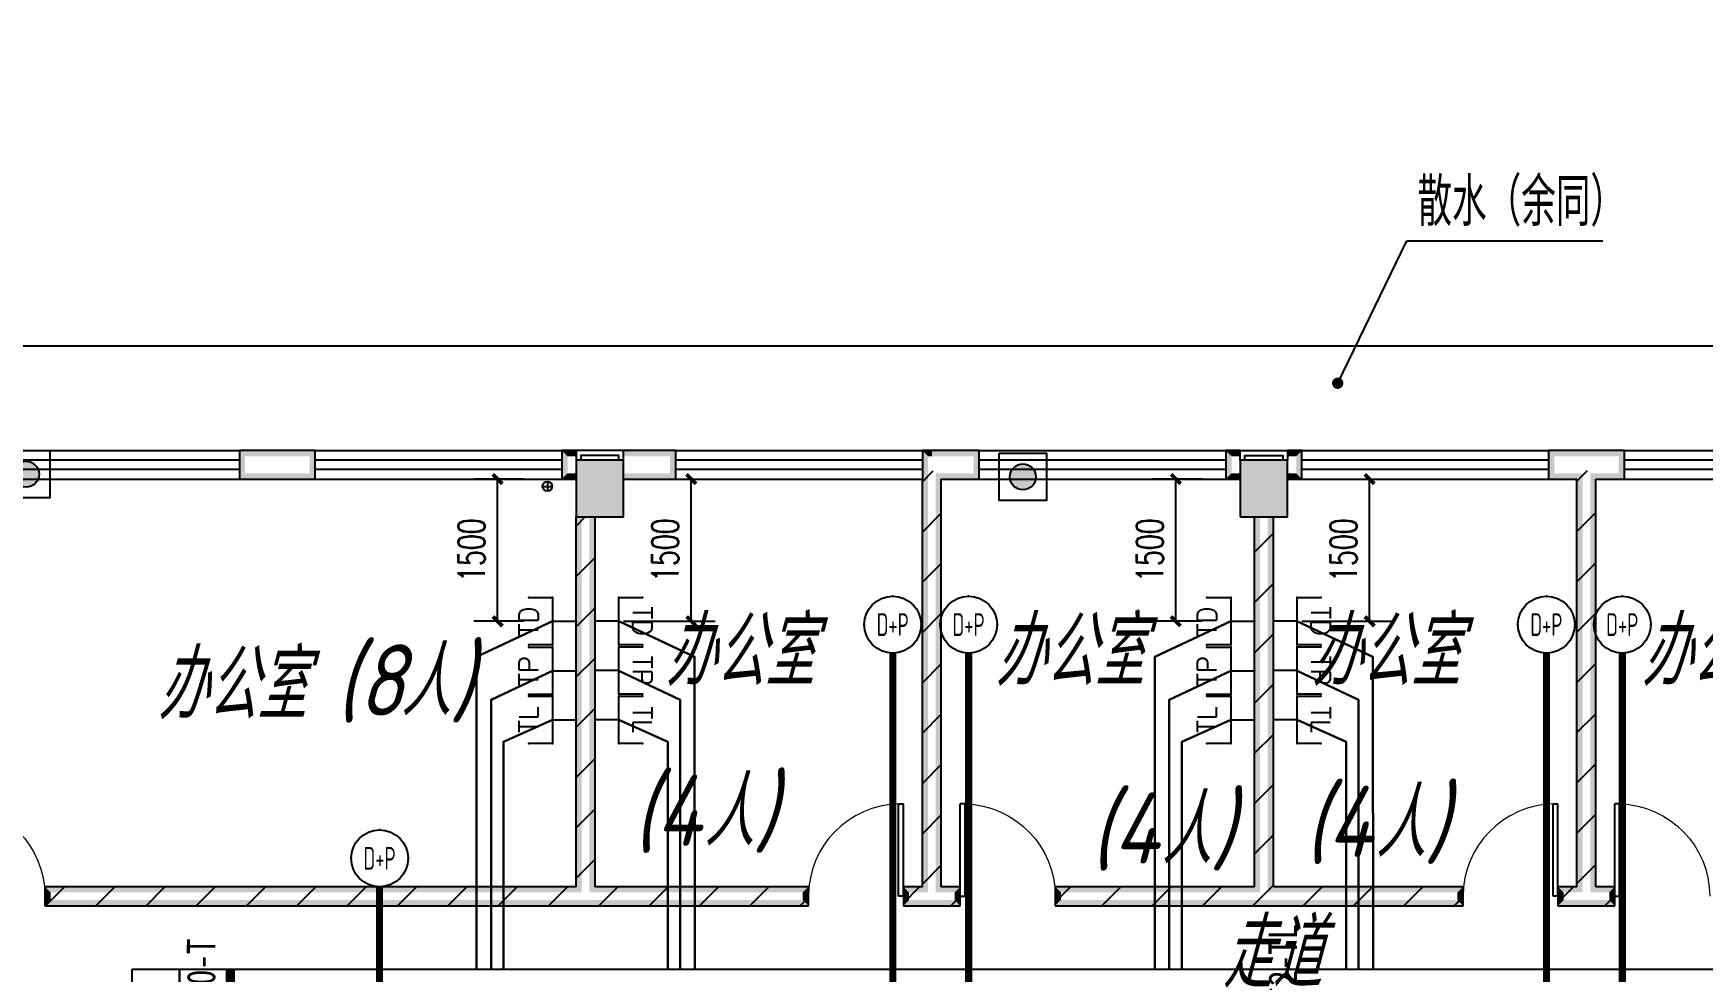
# Model space of a CAD drawing. Extents: x 1241380 to 1952554, y 1012187 to 1766051.
# Drawn here: x 1599344 to 1616940, y 1211726 to 1221621 of the extents above; entities that cross this region are included whole.
import ezdxf
from ezdxf.enums import TextEntityAlignment as Align

# ---------------------------------------------------------------- set-up
doc = ezdxf.new("R2010")
doc.units = 0
for name, color, linetype in [('1-建筑底图', 8, 'Continuous'), ('EQUIP-通讯', 3, 'Continuous'), ('PUB_HATCH', 8, 'Continuous'), ('TEL_DIM', 3, 'Continuous'), ('WIRE-综合布线', 5, 'Continuous'), ('光纤点位', 3, 'Continuous'), ('内网桥架', 1, 'Continuous'), ('填充', 8, 'Continuous'), ('抗震支吊架', 2, 'Continuous'), ('排水', 153, 'Continuous'), ('红机电话', 3, 'Continuous'), ('蓝机电话', 3, 'Continuous')]:
    doc.layers.add(name, color=color, linetype=linetype)
doc.layers.add('内网线路', color=1, linetype='Continuous', lineweight=30)
doc.styles.add('_TCH_DIM', font='SIMPLEX', dxfattribs={"bigfont": 'GBCBIG'})
doc.styles.add('_TEL_ATTDEF', font='GBENOR', dxfattribs={"width": 0.8, "height": 3, "bigfont": 'GBCBIG'})
doc.styles.add('_TEL_DIM', font='SIMPLEX', dxfattribs={"width": 0.8, "height": 3.5, "bigfont": 'HZTXT'})
doc.styles.add('A_DIM_T3', font='SIMPLEX', dxfattribs={"width": 0.7, "bigfont": 'HZ'})
doc.styles.add('kzcad', font='', dxfattribs={"width": 0.8})
doc.styles.get("Standard").update_dxf_attribs({"font": 'gbeitc.shx', "bigfont": 'gbcbig.shx'})
doc.styles.get('kzcad').set_extended_font_data('SimSun')
doc.linetypes.add('JIEDI', pattern='A,1.25,-0.25,0.25,-0.25,0.625,["/",Standard,S=0.6,R=0,X=0,Y=-0.3],0.625,-0.25,0.25,-0.25', length=4)
doc.dimstyles.new('_TCH_ARCH&&100', dxfattribs={"dimtxt": 280, "dimasz": 100, "dimexe": 250, "dimexo": 300, "dimgap": 135, "dimtad": 1, "dimdec": 0, "dimzin": 0, "dimdsep": 46, "dimtxsty": 'A_DIM_T3', "dimblk": 'ARCHTICK', "dimcen": 0.09, "dimclrt": 7, "dimazin": 2, "dimtfac": 1, "dimtdec": 0, "dimtix": 1, "dimtmove": 2, "dimatfit": 3, "dimfxl": 100, "dimtolj": 1, "dimtzin": 0, "dimarcsym": 0})
pattern_1 = [(45, (-636285.87, -718395.4), (-265.16515, 265.16515), [])]

# ---------------------------------------------------------------- blocks, each defined once
blk = doc.blocks.new('ng')
at = {"layer": '排水'}
for p, q in [((345991, 781358), (346091, 781358)), ((346041, 781408), (346041, 781308))]:
    blk.add_line(p, q, dxfattribs=at)
blk.add_circle((346041, 781358), 50, dxfattribs=at)
blk = doc.blocks.new('雨水管')
at = {"layer": '排水'}
blk.add_blockref('ng', (614664, -122908), dxfattribs=at)
blk = doc.blocks.new('xfjyc')
at = {"layer": '填充'}
h = blk.add_hatch(color=1, dxfattribs=at)
h.dxf.hatch_style = 1
edge = h.paths.add_edge_path()
edge.add_arc((250, 250), 137, 0, 360)
blk.add_lwpolyline([(0, 500), (500, 500), (500, 0), (0, 0)], close=True)
at = {"color": 1}
blk.add_circle((250, 250), 137, dxfattribs=at)
blk = doc.blocks.new('xfjyc2')
for p in [(28302, 14101), (38810, 14073)]:
    blk.add_blockref('xfjyc', p)
blk = doc.blocks.new('_FZH')
blk.add_lwpolyline([(-0.5, -0.5), (0.5, -0.5), (0.5, 0.5), (-0.5, 0.5)], close=True)
at = {"layer": 'PUB_HATCH'}
blk.add_solid([(-0.5, -0.5), (0.5, -0.5), (-0.5, 0.5), (0.5, 0.5)], dxfattribs=at)
blk = doc.blocks.new('$WINLIB2D$00000001')
at = {"color": 0}
for points in [[(-0.5, 0.5), (-0.5, -0.5)], [(-0.5, 0.5), (0.5, 0.5)], [(0.5, -0.5), (0.5, 0.5)], [(0.5, 0.1667), (-0.5, 0.1667)], [(0.5, -0.1667), (-0.5, -0.1667)], [(-0.5, -0.5), (0.5, -0.5)]]:
    blk.add_lwpolyline(points, dxfattribs=at)
blk = doc.blocks.new('$DorLib2D$00000001')
at = {"color": 0}
for p, q in [((0.45, 0.975), (0.5, 0.975)), ((0.45, 0), (0.45, 0.975)), ((0.5, 0), (0.5, 0.975)), ((0.5, 0), (0.45, 0))]:
    blk.add_line(p, q, dxfattribs=at)
at = {"color": 0, "lineweight": 13}
blk.add_arc((0.475, 0), 0.975, 91.4693, 180, dxfattribs=at)
blk = doc.blocks.new('1-一层建筑底图')
at = {"layer": '1-建筑底图'}
for points in [[(31550, 14550), (30750, 14550), (30810, 14490), (31490, 14490)], [(30750, 14550), (30750, 14250), (30810, 14310), (30810, 14490)], [(31550, 14250), (31550, 14550), (31490, 14490), (31490, 14310)], [(34300, 14550), (34150, 14550), (34210, 14490), (34300, 14490)], [(34150, 14550), (34150, 14250), (34210, 14310), (34210, 14490)], [(34800, 14450), (34300, 14450), (34360, 14390), (34740, 14390)], [(34300, 14450), (34300, 13850), (34360, 13910), (34360, 14390)], [(34800, 13850), (34800, 14450), (34740, 14390), (34740, 13910)], [(35350, 14550), (34800, 14550), (34800, 14490), (35290, 14490)], [(35350, 14250), (35350, 14550), (35290, 14490), (35290, 14310)], [(38050, 14550), (37950, 14550), (38010, 14490), (38050, 14490)], [(37950, 14550), (37950, 14250), (38010, 14310), (38010, 14490)], [(38550, 14550), (38050, 14550), (38050, 14490), (38490, 14490)], [(38550, 14250), (38550, 14550), (38490, 14490), (38490, 14310)], [(41300, 14550), (41150, 14550), (41210, 14490), (41300, 14490)], [(41150, 14550), (41150, 14250), (41210, 14310), (41210, 14490)], [(41800, 14450), (41300, 14450), (41360, 14390), (41740, 14390)], [(41300, 14450), (41300, 13850), (41360, 13910), (41360, 14390)], [(41800, 13850), (41800, 14450), (41740, 14390), (41740, 13910)], [(41951, 14550), (41800, 14550), (41800, 14490), (41891, 14490)], [(41951, 14250), (41951, 14550), (41891, 14490), (41891, 14310)], [(44950, 14550), (44551, 14550), (44611, 14490), (44950, 14490)], [(44551, 14550), (44551, 14250), (44611, 14310), (44611, 14490)], [(45351, 14550), (44950, 14550), (44950, 14490), (45291, 14490)], [(45351, 14250), (45351, 14550), (45291, 14490), (45291, 14310)], [(30750, 14250), (31550, 14250), (31490, 14310), (30810, 14310)], [(34150, 14250), (34300, 14250), (34300, 14310), (34210, 14310)], [(34800, 14250), (35350, 14250), (35290, 14310), (34800, 14310)], [(37950, 9950), (37950, 14250), (38010, 14310), (38010, 9890)], [(38150, 14250), (38550, 14250), (38490, 14310), (38090, 14310)], [(38150, 9950), (38150, 14250), (38090, 14310), (38090, 9890)], [(41150, 14250), (41300, 14250), (41300, 14310), (41210, 14310)], [(41800, 14250), (41951, 14250), (41891, 14310), (41800, 14310)], [(44551, 14250), (44850, 14250), (44910, 14310), (44611, 14310)], [(44850, 9950), (44850, 14250), (44910, 14310), (44910, 9890)], [(45050, 14250), (45351, 14250), (45291, 14310), (44990, 14310)], [(45050, 9950), (45050, 14250), (44990, 14310), (44990, 9890)], [(34360, 13850), (34300, 13850), (34300, 14250), (34300, 9950), (34360, 9890)], [(34300, 13850), (34800, 13850), (34740, 13910), (34360, 13910)], [(41300, 13850), (41800, 13850), (41740, 13910), (41360, 13910)], [(34500, 13850), (34440, 13850), (34440, 9890), (34500, 9950)], [(41510, 13850), (41450, 13850), (41450, 9950), (41510, 9890)], [(41650, 13850), (41590, 13850), (41590, 9890), (41650, 9950)], [(34300, 9950), (28700, 9950), (28760, 9890), (34360, 9890)], [(28700, 9950), (28700, 9750), (28760, 9810), (28760, 9890)], [(36750, 9950), (34500, 9950), (34440, 9890), (36690, 9890)], [(36750, 9750), (36750, 9950), (36690, 9890), (36690, 9810)], [(37950, 9950), (37750, 9950), (37810, 9890), (38010, 9890)], [(37750, 9950), (37750, 9750), (37810, 9810), (37810, 9890)], [(38350, 9950), (38150, 9950), (38090, 9890), (38290, 9890)], [(38350, 9750), (38350, 9950), (38290, 9890), (38290, 9810)], [(41450, 9950), (39350, 9950), (39410, 9890), (41510, 9890)], [(39350, 9950), (39350, 9750), (39410, 9810), (39410, 9890)], [(43650, 9950), (41650, 9950), (41590, 9890), (43590, 9890)], [(43650, 9750), (43650, 9950), (43590, 9890), (43590, 9810)], [(44850, 9950), (44650, 9950), (44710, 9890), (44910, 9890)], [(44650, 9950), (44650, 9750), (44710, 9810), (44710, 9890)], [(45250, 9950), (45050, 9950), (44990, 9890), (45190, 9890)], [(45250, 9750), (45250, 9950), (45190, 9890), (45190, 9810)], [(28700, 9750), (34400, 9750), (34400, 9810), (28760, 9810)], [(34400, 9750), (36750, 9750), (36690, 9810), (34400, 9810)], [(37750, 9750), (38050, 9750), (38050, 9810), (37810, 9810)], [(38050, 9750), (38350, 9750), (38290, 9810), (38050, 9810)], [(39350, 9750), (41550, 9750), (41550, 9810), (39410, 9810)], [(41550, 9750), (43650, 9750), (43590, 9810), (41550, 9810)], [(44650, 9750), (44950, 9750), (44950, 9810), (44710, 9810)], [(44950, 9750), (45250, 9750), (45190, 9810), (44950, 9810)]]:
    blk.add_hatch(color=8, dxfattribs=at).paths.add_polyline_path(points)
h = blk.add_hatch(dxfattribs=at)
h.set_pattern_fill('普通砖', color=8, scale=150, style=0)
h.set_pattern_definition(pattern_1)
h.paths.add_polyline_path([(38050, 9883), (38090, 9890), (38150, 9950), (38150, 14250), (38050, 14350), (37950, 14250), (37950, 9950), (38010, 9890)])
h = blk.add_hatch(dxfattribs=at)
h.set_pattern_fill('普通砖', color=8, scale=150, style=0)
h.set_pattern_definition(pattern_1)
h.paths.add_polyline_path([(44950, 9883), (44990, 9890), (45050, 9950), (45050, 14250), (44950, 14350), (44850, 14250), (44850, 9950), (44910, 9890)])
h = blk.add_hatch(dxfattribs=at)
h.set_pattern_fill('普通砖', color=8, scale=150, style=0)
h.set_pattern_definition(pattern_1)
h.paths.add_polyline_path([(34500, 13850), (34300, 13850), (34300, 14250), (34300, 9950), (34360, 9890), (34400, 9883), (34440, 9890), (34500, 9950)])
h = blk.add_hatch(dxfattribs=at)
h.set_pattern_fill('普通砖', color=8, scale=150, style=0)
h.set_pattern_definition(pattern_1)
h.paths.add_polyline_path([(41650, 13850), (41450, 13850), (41450, 9950), (41510, 9890), (41550, 9883), (41590, 9890), (41650, 9950)])
h = blk.add_hatch(dxfattribs=at)
h.set_pattern_fill('普通砖', color=8, scale=150, style=0)
h.set_pattern_definition(pattern_1)
h.paths.add_polyline_path([(34360, 9890), (34300, 9950), (28700, 9950), (28700, 9750), (34400, 9750), (34400, 9883)])
h = blk.add_hatch(dxfattribs=at)
h.set_pattern_fill('普通砖', color=8, scale=150, style=0)
h.set_pattern_definition(pattern_1)
h.paths.add_polyline_path([(34400, 9883), (34400, 9750), (36750, 9750), (36750, 9950), (34500, 9950), (34440, 9890)])
h = blk.add_hatch(dxfattribs=at)
h.set_pattern_fill('普通砖', color=8, scale=150, style=0)
h.set_pattern_definition(pattern_1)
h.paths.add_polyline_path([(38010, 9890), (37950, 9950), (37750, 9950), (37750, 9750), (38050, 9750), (38050, 9883)])
h = blk.add_hatch(dxfattribs=at)
h.set_pattern_fill('普通砖', color=8, scale=150, style=0)
h.set_pattern_definition(pattern_1)
h.paths.add_polyline_path([(38050, 9883), (38050, 9750), (38350, 9750), (38350, 9950), (38150, 9950), (38090, 9890)])
h = blk.add_hatch(dxfattribs=at)
h.set_pattern_fill('普通砖', color=8, scale=150, style=0)
h.set_pattern_definition(pattern_1)
h.paths.add_polyline_path([(41510, 9890), (41450, 9950), (39350, 9950), (39350, 9750), (41550, 9750), (41550, 9883)])
h = blk.add_hatch(dxfattribs=at)
h.set_pattern_fill('普通砖', color=8, scale=150, style=0)
h.set_pattern_definition(pattern_1)
h.paths.add_polyline_path([(41550, 9883), (41550, 9750), (43650, 9750), (43650, 9950), (41650, 9950), (41590, 9890)])
h = blk.add_hatch(dxfattribs=at)
h.set_pattern_fill('普通砖', color=8, scale=150, style=0)
h.set_pattern_definition(pattern_1)
h.paths.add_polyline_path([(44910, 9890), (44850, 9950), (44650, 9950), (44650, 9750), (44950, 9750), (44950, 9883)])
h = blk.add_hatch(dxfattribs=at)
h.set_pattern_fill('普通砖', color=8, scale=150, style=0)
h.set_pattern_definition(pattern_1)
h.paths.add_polyline_path([(44950, 9883), (44950, 9750), (45250, 9750), (45250, 9950), (45050, 9950), (44990, 9890)])
at = {"layer": '1-建筑底图', "color": 8}
for p, q in [((42328, 15261), (43058, 16762)), ((43058, 16762), (45122, 16762)), ((31550, 14550), (30750, 14550)), ((30750, 14550), (30750, 14250)), ((31550, 14250), (31550, 14550)), ((34300, 14550), (34150, 14550)), ((34150, 14550), (34150, 14250)), ((35350, 14550), (34800, 14550)), ((35350, 14250), (35350, 14550)), ((38050, 14550), (37950, 14550)), ((37950, 14550), (37950, 14250)), ((38550, 14550), (38050, 14550)), ((38550, 14250), (38550, 14550)), ((41300, 14550), (41150, 14550)), ((41150, 14550), (41150, 14250)), ((41951, 14550), (41800, 14550)), ((41951, 14250), (41951, 14550)), ((44950, 14550), (44551, 14550)), ((44551, 14550), (44551, 14250)), ((45351, 14550), (44950, 14550)), ((45351, 14250), (45351, 14550)), ((30750, 14250), (31550, 14250)), ((34150, 14250), (34300, 14250)), ((34800, 14250), (35350, 14250)), ((37950, 9950), (37950, 14250)), ((38150, 14250), (38550, 14250)), ((38150, 9950), (38150, 14250)), ((41150, 14250), (41300, 14250)), ((41800, 14250), (41951, 14250)), ((44551, 14250), (44850, 14250)), ((44850, 9950), (44850, 14250)), ((45050, 14250), (45351, 14250)), ((45050, 9950), (45050, 14250)), ((34300, 9950), (34300, 13850)), ((34500, 9950), (34500, 13850)), ((41450, 9950), (41450, 13850)), ((41650, 9950), (41650, 13850)), ((34300, 9950), (28700, 9950)), ((28700, 9950), (28700, 9750)), ((36750, 9950), (34500, 9950)), ((36750, 9750), (36750, 9950)), ((37950, 9950), (37750, 9950)), ((37750, 9950), (37750, 9750)), ((38350, 9950), (38150, 9950)), ((38350, 9750), (38350, 9950)), ((41450, 9950), (39350, 9950)), ((39350, 9950), (39350, 9750)), ((43650, 9950), (41650, 9950)), ((43650, 9750), (43650, 9950)), ((44850, 9950), (44650, 9950)), ((44650, 9950), (44650, 9750)), ((45250, 9950), (45050, 9950)), ((45250, 9750), (45250, 9950)), ((28700, 9750), (34400, 9750)), ((34400, 9750), (36750, 9750)), ((37750, 9750), (38050, 9750)), ((38050, 9750), (38350, 9750)), ((39350, 9750), (41550, 9750)), ((41550, 9750), (43650, 9750)), ((44650, 9750), (44950, 9750)), ((44950, 9750), (45250, 9750))]:
    blk.add_line(p, q, dxfattribs=at)
for points in [[(56600, 15650), (26100, 15650), (26100, 13650), (15000, 13650), (15000, 18950)], [(34800, 14450), (34800, 14550), (34300, 14550), (34300, 14450)], [(34750, 14450), (34750, 14500), (34350, 14500), (34350, 14450)], [(41300, 14450), (41300, 14550), (41800, 14550), (41800, 14450)], [(41350, 14450), (41350, 14500), (41750, 14500), (41750, 14450)]]:
    blk.add_lwpolyline(points, dxfattribs=at)
at = {"layer": '1-建筑底图', "color": 8, "const_width": 60}
blk.add_lwpolyline([(42315, 15234, 1), (42342, 15287, 1)], format="xyb", close=True, dxfattribs=at)
at = {"layer": '1-建筑底图', "color": 8}
for name, p in [('雨水管', (-926708, -644277)), ('xfjyc2', (-50, -50))]:
    blk.add_blockref(name, p, dxfattribs=at)
for name, p, xscale, yscale, zscale in [('$WINLIB2D$00000001', (29450, 14400), 2600, -300, 2600), ('$WINLIB2D$00000001', (32850, 14400), 2600, -300, 2600), ('$WINLIB2D$00000001', (36650, 14400), 2600, -300, 2600), ('$WINLIB2D$00000001', (43251, 14400), 2600, -300, 2600), ('$WINLIB2D$00000001', (46651, 14400), 2600, -300, 2600), ('$DorLib2D$00000001', (28200, 9850), -1000, 1000, -1000), ('$DorLib2D$00000001', (37250, 9850), 1000, 1000, 1000), ('$DorLib2D$00000001', (38850, 9850), -1000, 1000, -1000), ('$DorLib2D$00000001', (44150, 9850), 1000, 1000, 1000), ('$DorLib2D$00000001', (45750, 9850), -1000, 1000, -1000)]:
    blk.add_blockref(name, p, dxfattribs=dict(at, xscale=xscale, yscale=yscale, zscale=zscale))
for name, p, xscale, yscale, zscale, rotation in [('_FZH', (34550, 14150), 499.999999802676, 599.9999999281717, 599.9999999281717, 2.893492249141453e-08), ('$WINLIB2D$00000001', (39850, 14400), 2600, -300, 2600, 359.9999999999754), ('_FZH', (41550, 14150), 499.9999999662396, 600.0000001620501, 600.0000001620501, 359.999999998039)]:
    blk.add_blockref(name, p, dxfattribs=dict(at, xscale=xscale, yscale=yscale, zscale=zscale, rotation=rotation))
at = {"layer": '1-建筑底图', "color": 8, "style": '_TCH_DIM'}
blk.add_text('散水（余同）', height=506.4, dxfattribs=at).set_placement((43169, 16920))
at = {"layer": '1-建筑底图', "color": 8}
for s, height, p in [('办公室', 723.4, (35238, 12071)), ('办公室', 723.4, (38715, 12071)), ('办公室', 723.4, (42047, 12071)), ('办公室', 723.4, (45525, 12071)), ('办公室', 723.4, (29884, 11719)), ('(8', 750, (31760, 11755)), ('人', 723, (32447, 11755)), (')', 750, (32974, 11755)), ('(4', 750, (34894, 10381)), ('人', 723, (35644, 10381)), (')', 750, (36171, 10381)), ('(4', 750, (41972, 10264)), (')', 750, (43249, 10264)), ('(4', 750, (39715, 10194)), ('人', 723, (40465, 10194)), (')', 750, (40992, 10194)), ('人', 723, (42722, 10264)), ('走道', 723.4, (41110, 8888))]:
    blk.add_text(s, height=height, dxfattribs=at).set_placement(p)
blk = doc.blocks.new('$equip_U$00000080(win7-PC-wzy)')
blk.add_circle((0, 0.5), 0.5)
for p in [(0, 0.999), (-0.5, 0.5), (0.5, 0.5)]:
    blk.add_point(p)
at = {"color": 7, "style": '_TEL_DIM', "width": 0.7}
blk.add_attdef('$TEXT$', text='', height=0.4, dxfattribs=at).set_placement((0, 0.5), align=Align.MIDDLE_CENTER)
at = {"color": 7, "style": '_TEL_DIM', "flags": 1}
for tag in ['A', 'REMARK']:
    blk.add_attdef(tag, text='', height=0.00002, dxfattribs=at).set_placement((0, 0), align=Align.MIDDLE_CENTER)
blk = doc.blocks.new('$equip$00001867')
for p, q in [((-0.5, 0.499), (-0.5, 0.999)), ((0.5, 0.999), (0.5, 0.499)), ((0.5, 0.499), (-0.5, 0.499)), ((0, 0.5), (0, 0))]:
    blk.add_line(p, q)
for p in [(-0.5, 0.999), (0.5, 0.999), (-0.5, 0.499), (0.5, 0.499), (0, 0)]:
    blk.add_point(p)
at = {"color": 7, "style": '_TEL_DIM'}
blk.add_attdef('$TEXT$', text='', height=0.4, dxfattribs=at).set_placement((0, 0.999), align=Align.MIDDLE_CENTER)
at = {"color": 7, "style": '_TEL_DIM', "flags": 1}
blk.add_attdef('A', text='', height=0.00002, dxfattribs=at).set_placement((0, 0), align=Align.MIDDLE_CENTER)
blk = doc.blocks.new('$equip$00002670')
for p, q in [((-0.5, 0.499), (-0.5, 0.999)), ((0.5, 0.999), (0.5, 0.499)), ((0.5, 0.499), (-0.5, 0.499)), ((0, 0.5), (0, 0))]:
    blk.add_line(p, q)
for p in [(-0.5, 0.999), (0.5, 0.999), (-0.5, 0.499), (0.5, 0.499), (0, 0)]:
    blk.add_point(p)
at = {"color": 7, "style": '_TEL_DIM'}
blk.add_attdef('$TEXT$', text='', height=0.4, dxfattribs=at).set_placement((0, 0.999), align=Align.MIDDLE_CENTER)
at = {"color": 7, "style": '_TEL_DIM', "flags": 1}
blk.add_attdef('A', text='', height=0.000025, dxfattribs=at).set_placement((0, 0), align=Align.MIDDLE_CENTER)
blk = doc.blocks.new('_ArchTick')
at = {"color": 0, "linetype": 'ByBlock', "const_width": 0.4}
blk.add_lwpolyline([(-0.5, -0.5), (0.5, 0.5)], dxfattribs=at)
blk = doc.blocks.new('*D215')
at = {"layer": 'Defpoints', "color": 0, "transparency": 16777216}
for p in [(48281, 239467), (49295, 239467), (48281, 237967)]:
    blk.add_point(p, dxfattribs=at)
at = {"layer": 'TEL_DIM', "color": 0, "lineweight": -2, "transparency": 16777216}
for p, q in [((48581, 239467), (49545, 239467)), ((49295, 237967), (49295, 239467)), ((48581, 237967), (49545, 237967))]:
    blk.add_line(p, q, dxfattribs=at)
at = {"layer": 'TEL_DIM', "color": 0, "lineweight": -2, "transparency": 16777216, "xscale": 100, "yscale": 100, "zscale": 100}
for p, rotation in [((49295, 239467), 90), ((49295, 237967), 270)]:
    blk.add_blockref('_ArchTick', p, dxfattribs=dict(at, rotation=rotation))
at = {"layer": 'TEL_DIM', "color": 7, "transparency": 16777216, "insert": (49020, 238717), "char_height": 280, "attachment_point": 5, "rotation": 90, "style": 'A_DIM_T3'}
blk.add_mtext('\\A1;1500', dxfattribs=at)
blk = doc.blocks.new('*D216')
at = {"layer": 'Defpoints', "color": 0, "transparency": 16777216}
for p in [(47253, 239467), (47831, 239467), (47831, 237967)]:
    blk.add_point(p, dxfattribs=at)
at = {"layer": 'TEL_DIM', "color": 0, "lineweight": -2, "transparency": 16777216}
for p, q in [((47531, 239467), (47003, 239467)), ((47253, 237967), (47253, 239467)), ((47531, 237967), (47003, 237967))]:
    blk.add_line(p, q, dxfattribs=at)
at = {"layer": 'TEL_DIM', "color": 0, "lineweight": -2, "transparency": 16777216, "xscale": 100, "yscale": 100, "zscale": 100}
for p, rotation in [((47253, 239467), 90), ((47253, 237967), 270)]:
    blk.add_blockref('_ArchTick', p, dxfattribs=dict(at, rotation=rotation))
at = {"layer": 'TEL_DIM', "color": 7, "transparency": 16777216, "insert": (46978, 238717), "char_height": 280, "attachment_point": 5, "rotation": 90, "style": 'A_DIM_T3'}
blk.add_mtext('\\A1;1500', dxfattribs=at)
blk = doc.blocks.new('*D217')
at = {"layer": 'Defpoints', "color": 0, "transparency": 16777216}
for p in [(41131, 239467), (42145, 239467), (41131, 237967)]:
    blk.add_point(p, dxfattribs=at)
at = {"layer": 'TEL_DIM', "color": 0, "lineweight": -2, "transparency": 16777216}
for p, q in [((41431, 239467), (42395, 239467)), ((42145, 237967), (42145, 239467)), ((41431, 237967), (42395, 237967))]:
    blk.add_line(p, q, dxfattribs=at)
at = {"layer": 'TEL_DIM', "color": 0, "lineweight": -2, "transparency": 16777216, "xscale": 100, "yscale": 100, "zscale": 100}
for p, rotation in [((42145, 239467), 90), ((42145, 237967), 270)]:
    blk.add_blockref('_ArchTick', p, dxfattribs=dict(at, rotation=rotation))
at = {"layer": 'TEL_DIM', "color": 7, "transparency": 16777216, "insert": (41870, 238717), "char_height": 280, "attachment_point": 5, "rotation": 90, "style": 'A_DIM_T3'}
blk.add_mtext('\\A1;1500', dxfattribs=at)
blk = doc.blocks.new('*D218')
at = {"layer": 'Defpoints', "color": 0, "transparency": 16777216}
for p in [(40103, 239467), (40681, 239467), (40681, 237967)]:
    blk.add_point(p, dxfattribs=at)
at = {"layer": 'TEL_DIM', "color": 0, "lineweight": -2, "transparency": 16777216}
for p, q in [((40381, 239467), (39853, 239467)), ((40103, 237967), (40103, 239467)), ((40381, 237967), (39853, 237967))]:
    blk.add_line(p, q, dxfattribs=at)
at = {"layer": 'TEL_DIM', "color": 0, "lineweight": -2, "transparency": 16777216, "xscale": 100, "yscale": 100, "zscale": 100}
for p, rotation in [((40103, 239467), 90), ((40103, 237967), 270)]:
    blk.add_blockref('_ArchTick', p, dxfattribs=dict(at, rotation=rotation))
at = {"layer": 'TEL_DIM', "color": 7, "transparency": 16777216, "insert": (39828, 238717), "char_height": 280, "attachment_point": 5, "rotation": 90, "style": 'A_DIM_T3'}
blk.add_mtext('\\A1;1500', dxfattribs=at)
blk = doc.blocks.new('A$C4A9128F6')
at = {"layer": '内网桥架'}
for p, q in [((-37279.1, -75614.7), (-37279.1, -75114.7)), ((-37279.1, -75114.7), (-36779.1, -75114.7)), ((-36779.1, -75114.7), (-36779.1, -75314.7)), ((-36779.1, -75314.7), (-36779.1, -75114.7)), ((-36779.1, -75114.7), (-9471.5, -75114.7))]:
    blk.add_line(p, q, dxfattribs=at)
at = {"layer": '内网线路'}
for points in [[(-32849.3, -71446.7), (-33649.4, -71820.8), (-33649.4, -75114.7)], [(-32150.6, -71446.7), (-31350.3, -71820.4), (-31348.4, -75114.7)], [(-25699.3, -71446.7), (-26499.4, -71820.8), (-26499.4, -75114.7)], [(-25000.6, -71446.7), (-24200.3, -71820.4), (-24198.4, -75114.7)], [(-32849.3, -71970.3), (-33496.4, -72274.2), (-33496.4, -75114.7)], [(-32150.3, -71970.3), (-31503.1, -72273.9), (-31503.1, -75114.7)], [(-25699.3, -71970.3), (-26346.4, -72274.2), (-26346.4, -75114.7)], [(-25000.3, -71970.3), (-24353.1, -72273.9), (-24353.1, -75114.7)], [(-32849.3, -72485), (-33365.3, -72717.2), (-33365.3, -75114.7)], [(-32150.1, -72485), (-31633.9, -72716.9), (-31633.9, -75114.7)], [(-25699.3, -72485), (-26215.3, -72717.2), (-26215.3, -75114.7)], [(-25000.1, -72485), (-24483.9, -72716.9), (-24483.9, -75114.7)]]:
    blk.add_lwpolyline(points, dxfattribs=at)
at = {"layer": '光纤点位', "xscale": 500, "yscale": 500, "zscale": 500}
for p, rotation in [((-32599.8, -71446.7), 90), ((-32399.8, -71446.7), 270), ((-25449.8, -71446.7), 90), ((-25249.8, -71446.7), 270)]:
    blk.add_blockref('$equip$00002670', p, dxfattribs=dict(at, rotation=rotation)).add_auto_attribs({'$TEXT$': 'TD'})
at = {"layer": '红机电话', "xscale": 500, "yscale": 500, "zscale": 500}
for p, rotation in [((-32599.8, -71970.3), 90), ((-32399.8, -71966.7), 270), ((-25449.8, -71970.3), 90), ((-25249.8, -71966.7), 270)]:
    blk.add_blockref('$equip$00001867', p, dxfattribs=dict(at, rotation=rotation)).add_auto_attribs({'$TEXT$': 'TP'})
at = {"layer": '蓝机电话', "xscale": 500, "yscale": 500, "zscale": 500}
for p, rotation in [((-32599.8, -72485), 90), ((-32399.8, -72485), 270), ((-25449.8, -72485), 90), ((-25249.8, -72485), 270)]:
    blk.add_blockref('$equip$00001867', p, dxfattribs=dict(at, rotation=rotation)).add_auto_attribs({'$TEXT$': 'TL'})
at = {"layer": 'TEL_DIM'}
for p1, p2, distance, picture, middle in [((-32849.3, -71446.7), (-32849.3, -69946.7), 578.5, '*D218', (-33702.8, -70696.7)), ((-32399.8, -71446.7), (-32399.8, -69946.7), -1014, '*D217', (-31660.9, -70696.7)), ((-25699.3, -71446.7), (-25699.3, -69946.7), 578.5, '*D216', (-26552.8, -70696.7)), ((-25249.8, -71446.7), (-25249.8, -69946.7), -1014, '*D215', (-24510.9, -70696.7))]:
    dim = blk.add_aligned_dim(p1=p1, p2=p2, distance=distance, dimstyle='_TCH_ARCH&&100', dxfattribs=at)
    dim.commit()
    dim.dimension.update_dxf_attribs({"geometry": picture, "text_midpoint": middle, "insert": (-73530.4, -309413.6)})

msp = doc.modelspace()

# ---------------------------------------------------------------- linework, layer by layer
at = {"layer": 'WIRE-综合布线', "linetype": 'Continuous', "const_width": 75}
for points in [[(1608402.9, 1211120.5), (1608402.8, 1215086.1)], [(1609202.9, 1211120.5), (1609202.8, 1215086.1)], [(1615293.6, 1211120.5), (1615293.5, 1215086.1)], [(1616093.6, 1211120.5), (1616093.5, 1215086.1)]]:
    msp.add_lwpolyline(points, dxfattribs=at)
at = {"layer": 'WIRE-综合布线', "const_width": 75}
msp.add_lwpolyline([(1602993.5, 1210868.6), (1602993.5, 1212621.1)], dxfattribs=at)
at = {"layer": '抗震支吊架', "color": 2, "const_width": 100}
msp.add_lwpolyline([(1601420.2, 1210939.7), (1601420.2, 1211739.7)], dxfattribs=at)

# ---------------------------------------------------------------- block references
at = {"layer": '1-建筑底图', "linetype": 'JIEDI'}
msp.add_blockref('1-一层建筑底图', (1570765, 1202671.1), dxfattribs=at)
at = {"layer": '1-建筑底图', "color": 3}
msp.add_blockref('A$C4A9128F6', (1637664.8, 1286867.8), dxfattribs=at)
at = {"layer": 'EQUIP-通讯', "linetype": 'JIEDI'}
ref = msp.add_blockref('$equip_U$00000080(win7-PC-wzy)', (1608402.8, 1215086.1), dxfattribs=dict(at, xscale=600, yscale=600, zscale=600))
ref.add_attrib('$TEXT$', 'D+P', dxfattribs={"layer": '0', "color": 7, "height": 240, "style": '_TEL_ATTDEF', "width": 0.7}).set_placement((1608402.8, 1215385.8), align=Align.MIDDLE_CENTER)
ref = msp.add_blockref('$equip_U$00000080(win7-PC-wzy)', (1609202.8, 1215086.1), dxfattribs=dict(at, xscale=600, yscale=600, zscale=600))
ref.add_attrib('$TEXT$', 'D+P', dxfattribs={"layer": '0', "color": 7, "height": 240, "style": '_TEL_ATTDEF', "width": 0.7}).set_placement((1609202.8, 1215385.8), align=Align.MIDDLE_CENTER)
ref = msp.add_blockref('$equip_U$00000080(win7-PC-wzy)', (1615293.5, 1215086.1), dxfattribs=dict(at, xscale=600, yscale=600, zscale=600))
ref.add_attrib('$TEXT$', 'D+P', dxfattribs={"layer": '0', "color": 7, "height": 240, "style": '_TEL_ATTDEF', "width": 0.7}).set_placement((1615293.5, 1215385.8), align=Align.MIDDLE_CENTER)
ref = msp.add_blockref('$equip_U$00000080(win7-PC-wzy)', (1616093.5, 1215086.1), dxfattribs=dict(at, xscale=600, yscale=600, zscale=600))
ref.add_attrib('$TEXT$', 'D+P', dxfattribs={"layer": '0', "color": 7, "height": 240, "style": '_TEL_ATTDEF', "width": 0.7}).set_placement((1616093.5, 1215385.8), align=Align.MIDDLE_CENTER)
ref = msp.add_blockref('$equip_U$00000080(win7-PC-wzy)', (1602993.5, 1212621.1), dxfattribs=dict(at, xscale=600, yscale=600, zscale=600))
ref.add_attrib('$TEXT$', 'D+P', dxfattribs={"layer": '0', "color": 7, "height": 240, "style": '_TEL_ATTDEF', "width": 0.7}).set_placement((1602993.5, 1212920.8), align=Align.MIDDLE_CENTER)

# ---------------------------------------------------------------- texts
at = {"layer": '抗震支吊架', "color": 2, "style": 'kzcad', "width": 0.8}
for s, p in [('KZQ-200*2-TL', (1612662.1, 1211249.4)), ('KZQ-200-T', (1601260.2, 1211339.7))]:
    msp.add_text(s, height=300, rotation=89.88539, dxfattribs=at).set_placement(p, align=Align.CENTER)

doc.saveas('drawing.dxf')
